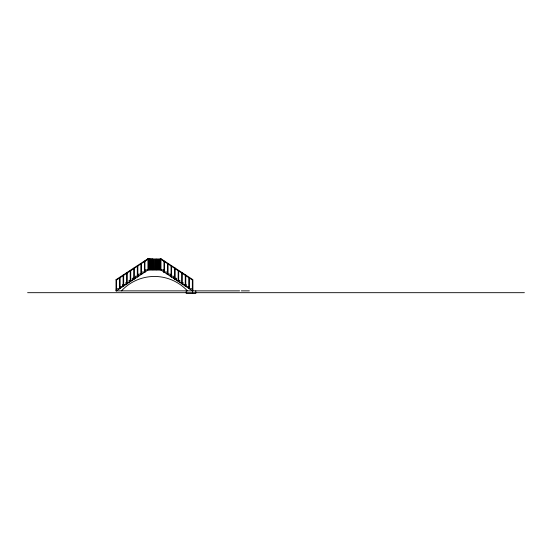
<?xml version="1.0" encoding="UTF-8"?>
<svg xmlns="http://www.w3.org/2000/svg" width="552" height="552" viewBox="0 0 552 552"><rect width="100%" height="100%" fill="white"/><g stroke="black" fill="none" stroke-linecap="round" stroke-linejoin="round"><path stroke-width="0.83" d="M160.57 259.067L160.839 258.66L192.758 279.602M116.155 279.602L148.06 258.633L148.343 259.067L116.575 279.974M148.212 269.893L116.306 290.863L116.306 288.765L119.494 288.765L119.494 286.667L122.689 286.667L122.689 284.57L125.877 284.57L125.877 282.472L129.071 282.472L129.071 280.375L132.259 280.375L132.259 278.277L135.447 278.277L135.447 276.179L138.642 276.179L138.642 274.089L141.829 274.089L141.829 271.991L145.024 271.991L145.024 269.893L163.896 269.893L163.896 271.991L167.083 271.991L167.083 274.089L170.271 274.089L170.271 276.179L173.466 276.179L173.466 278.277L176.654 278.277L176.654 280.375L179.848 280.375L179.848 282.472L183.036 282.472L183.036 284.57L186.231 284.57L186.231 286.667L189.419 286.667L189.419 288.765L192.607 288.765L192.607 293.416M147.97 258.86L148.453 258.86M149.357 258.86L149.84 258.86M150.744 258.86L151.234 258.86M152.621 258.86L152.131 258.86L152.104 269.893M164.006 261.193L164.489 261.193L164.524 272.219L164.006 272.219M167.553 263.518L168.036 263.518M171.092 265.85L171.582 265.85M174.639 268.182L175.129 268.182M167.553 274.551L168.036 274.551M123.641 275.172L123.151 275.172L123.124 286.198L123.641 286.198M171.092 276.883L171.582 276.883M119.605 277.497L120.094 277.497M174.639 279.208L175.129 279.208M116.065 279.829L116.548 279.829M119.605 288.53L120.094 288.53M116.065 290.863L239.582 290.863M241.286 290.863L249.359 290.863M27.6 292.684L524.4 292.684M160.549 259.088L192.337 279.974M160.701 269.893L192.607 290.863M195.801 290.863L195.801 293.416L186.231 293.416L186.231 290.863M192.883 290.863L192.883 279.829L192.365 279.829L192.337 290.863M175.156 268.182L175.156 279.208M174.611 268.182L174.611 279.208M171.61 265.85L171.61 276.883M171.065 265.85L171.065 276.883M168.063 263.518L168.063 274.551M167.518 263.518L167.518 274.551M163.972 261.193L163.972 272.219M160.977 269.893L160.977 258.86L160.459 258.86L160.432 269.893M160.701 258.619L160.701 259.102M159.59 269.893L159.59 258.86L159.073 258.86L159.038 269.893M158.203 269.893L158.203 258.86L157.686 258.86L157.651 269.893M156.809 269.893L156.809 258.86L156.299 258.86L156.264 269.893M155.422 269.893L155.422 258.86L154.905 258.86L154.877 269.893M154.036 269.893L154.036 258.86L153.518 258.86L153.49 269.893M152.649 258.86L152.649 269.893M151.262 258.86L151.262 269.893M150.717 258.86L150.717 269.893M149.875 258.86L149.875 269.893M149.33 258.86L149.33 269.893M148.488 258.86L148.488 269.893M147.936 258.86L147.936 269.893M123.669 275.172L123.669 286.198M120.122 277.497L120.122 288.53M119.577 277.497L119.577 288.53M116.575 279.829L116.575 290.863M116.03 279.829L116.03 290.863M121.502 290.863A44.905 44.905 0 0 1 187.411 290.863M144.907 261.193L144.424 261.193L144.396 272.219L144.907 272.219L144.941 261.193M141.367 263.518L140.877 263.518L140.85 274.551L141.367 274.551L141.395 263.518M137.821 265.85L137.331 265.85L137.303 276.883L137.821 276.883L137.848 265.85M134.274 268.182L133.791 268.182L133.756 279.208L134.274 279.208L134.302 268.182M130.727 270.508L130.244 270.508L130.21 281.541L130.727 281.541L130.762 270.508M178.669 270.508L178.186 270.508L178.158 281.541L178.669 281.541L178.703 270.508M127.181 272.84L126.698 272.84L126.67 283.873L127.181 283.873L127.215 272.84M182.215 272.84L181.732 272.84L181.698 283.873L182.215 283.873L182.25 272.84M185.762 275.172L185.279 275.172L185.244 286.198L185.762 286.198L185.789 275.172M189.308 277.497L188.818 277.497L188.791 288.53L189.308 288.53L189.336 277.497"/></g></svg>
